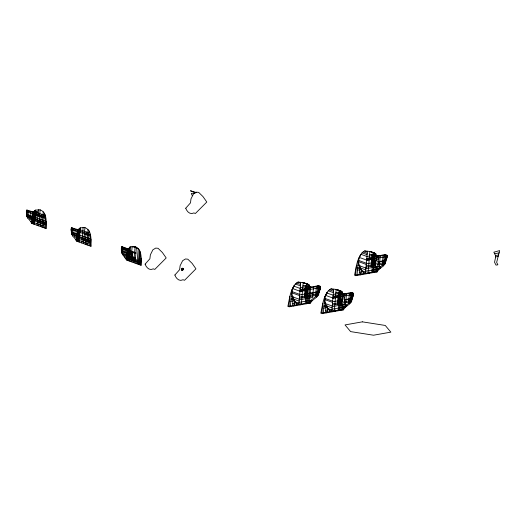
<?xml version="1.0" encoding="UTF-8"?>
<svg xmlns="http://www.w3.org/2000/svg" width="526" height="526" viewBox="0 0 526 526"><rect width="100%" height="100%" fill="white"/><g stroke="black" fill="none" stroke-linecap="round" stroke-linejoin="round"><path stroke-width="0.79" d="M290.424 305.954L291.752 290.142L294.185 285.861C289.885 291.785 289.464 299.511 287.834 306.415L309.262 302.614C311.26 298.373 318.079 296.966 317.882 291.72C323.128 280.351 313.871 289.418 308.499 285.999L307.907 284.395L306.836 283.81L305.192 303.338M289.03 306.849L310.458 303.048C312.457 298.807 319.275 297.4 319.078 292.154C319.565 290.76 322.136 285.756 318.966 286.144M323.378 312.76L324.706 296.947L327.146 292.666C322.846 298.59 322.418 306.316 320.794 313.22L342.216 309.42C344.214 305.179 351.039 303.772 350.842 298.525C356.089 287.15 346.831 296.223 341.459 292.804L340.868 291.2L339.789 290.615L338.152 310.143M321.991 313.654L343.412 309.853C345.411 305.613 352.236 304.206 352.039 298.959C352.525 297.558 355.096 292.561 351.92 292.949M357.088 274.809L358.416 258.996L360.856 254.715C356.556 260.64 356.128 268.359 354.504 275.269L375.932 271.469C377.924 267.228 384.749 265.821 384.552 260.574C389.799 249.199 380.541 258.273 375.17 254.854L374.578 253.249L373.506 252.664L371.862 272.185M355.701 275.703L377.122 271.896C379.121 267.662 385.946 266.248 385.749 261.008C386.235 259.607 388.806 254.61 385.63 254.998M300.714 282.39L298.86 304.462C290.207 300.477 289.51 286.506 298.058 282.041L303.18 282.607L308.032 284.244L309.104 284.829L309.696 286.433L310.886 287.242M333.675 289.195L331.821 311.267C323.168 307.283 322.471 293.311 331.012 288.846L336.14 289.412L340.986 291.049L342.064 291.634L342.656 293.238L343.846 294.047M367.385 251.237L365.531 273.31C356.858 269.332 356.214 255.373 364.722 250.895L369.85 251.461L374.696 253.091L375.774 253.683L376.366 255.288L377.556 256.096M305.954 294.31L318.006 292.173L319.183 287.821L318.973 285.75L318.191 295.323M319.834 290.181L320.38 288.255L320.17 286.183L319.203 292.601L318.408 292.745M351.598 296.552L352.144 294.626L351.933 292.555L350.967 298.978L344.445 300.136M352.795 296.986L353.34 295.06L353.13 292.989L352.164 299.406L351.368 299.55M378.155 262.178L384.677 261.021L385.854 256.675L385.643 254.604L384.861 264.17M386.505 259.035L387.051 257.102L386.84 255.031L385.874 261.455L385.078 261.6M26.451 212.912L26.701 209.999L33.184 211.899L35.584 210.091L40.121 209.821C47.669 212.76 45.834 222.307 46.393 228.639L31.58 223.294C30.62 220.026 26.445 218.435 26.609 214.726L26.754 214.417C26.09 213.582 26.51 209.986 26.491 210.262L26.609 214.726L34.946 217.738M27.004 216.804L27.562 210.117M27.812 218.218L28.424 210.959M30.416 211.676L29.785 219.178L44.888 224.628M31.507 223.129L32.448 211.906M32.211 223.517L33.184 211.899M33.099 223.839L34.137 211.465M33.605 224.023L34.749 210.38M34.479 218.803L34.611 217.258M34.394 224.306L35.584 210.091M34.979 218.987L35.143 214.654L35.656 213.878L35.88 211.209M35.42 214.082L35.663 211.13M35.137 219.953L35.512 215.509L34.414 214.391L35.288 213.628L36.472 214.575L36.511 215.147L35.512 215.509M35.308 215.068L36.287 215.068L36.176 211.314M35.689 220.151L36.09 215.41M36.202 214.01L36.425 211.406M37.03 225.26L38.339 209.677M38.773 225.891L40.121 209.821M40.37 226.469L41.396 214.214M41.968 227.041L43.244 211.82M43.145 227.469L44.355 213.109L45.571 216.482L44.605 227.995M45.604 228.356L46.189 221.4M71.24 230.651L71.49 227.738L77.979 229.632L80.379 227.83L84.91 227.554C92.352 230.513 90.663 240.04 91.182 246.378L76.375 241.026C75.409 237.765 71.234 236.174 71.398 232.466L71.089 229.198L71.49 227.738M71.792 234.537L72.351 227.857M72.601 235.957L73.213 228.692M75.205 229.415L74.574 236.91L89.676 242.368M76.296 240.869L77.237 229.645M77 241.256L77.979 229.632M77.887 241.579L78.926 229.198M78.394 241.763L79.538 228.12M79.183 242.045L80.379 227.83M81.819 242.999L83.128 227.416M83.562 243.623L84.91 227.554M85.159 244.202L86.185 231.953M86.757 244.781L88.033 229.553M87.934 245.208L89.144 230.848M89.394 245.734L90.36 234.221M90.4 246.096L90.978 239.139M121.933 249.068L122.131 246.766C119.277 250.606 124.195 256.879 126.569 260.041L141.376 265.387C140.817 259.055 142.658 249.508 135.103 246.569L130.573 246.839L129.738 247.128L129.12 248.213L128.081 260.587M121.986 253.552L122.551 246.865L122.131 246.766M126.49 259.877L127.437 248.653L122.551 246.865M127.193 260.265L128.173 248.647L129.12 248.213M128.587 260.771L129.738 247.128M129.376 261.054L130.573 246.839M130.882 261.6L132.151 246.51L138.233 248.568L136.951 263.789M132.013 262.007L132.874 251.757M133.755 262.638L135.103 246.569M135.077 263.118L136.398 247.398M138.134 264.216L139.337 249.863M138.838 264.473L139.955 251.172M139.587 264.742L140.554 253.23M140.593 265.104L141.178 258.148M182.443 270.226L182.068 268.267L182.93 268.293L183.403 268.898L182.844 270.035L181.529 270.134L182.068 268.267L182.857 268.477L183.101 269.391M288.971 306.217L289.773 296.657M292.528 305.58L293.271 296.789M293.725 306.014L293.843 304.633M294.238 305.277L294.626 300.655L290.812 301.332M296.546 304.87L296.723 302.792L292.706 303.509M300.057 304.889L300.175 303.509M301.378 304.015L303.18 282.607L308.032 284.244M304.383 297.407L304.929 290.891L304.409 290.444L304.6 289.675L305.718 288.57L306.428 288.669L307.447 289.905L305.691 291.161L304.929 290.891M305.093 288.971L305.389 285.394M306.178 285.256L305.869 288.919L306.395 290.089L305.691 290.832L304.738 290.385L305.455 288.892L305.751 285.329M305.179 297.269L305.691 291.161M305.613 295.993L306.066 290.608M306.145 289.247L306.487 285.197M306.342 295.868L306.822 290.122M306.336 303.134L307.907 284.395M306.388 303.765L306.507 302.384M307.072 303.002L308.499 285.999M308.999 286.098L309.104 284.829M308.348 302.779L309.689 286.808M309.4 302.411L310.695 286.992M309.544 303.206L309.722 301.135M310.596 302.844L310.754 300.951L312.096 300.708M313.522 287.157L312.654 297.46L299.248 299.84M315.567 296.618L316.402 286.644M316.764 297.052L317.06 293.528M316.994 294.889L317.77 285.71M321.932 313.016L322.734 303.463M325.489 312.385L326.107 305.014L324.003 305.382M326.685 312.819L326.804 311.438M327.198 312.082L327.586 307.46L323.766 308.137M329.506 311.675L329.684 309.597L325.666 310.314M333.017 311.694L333.136 310.314M334.339 310.82L336.14 289.412L340.986 291.049L340.874 292.397M335.535 311.247L335.654 309.867M337.344 304.212L337.889 297.696L337.37 297.249L337.56 296.48L338.678 295.375L339.382 295.474L340.401 296.71L338.652 297.966L337.889 297.696M338.047 295.776L338.349 292.2M339.132 292.061L338.829 295.724L339.349 296.894L338.652 297.637L337.692 297.19L338.415 295.697L338.711 292.134M338.139 304.074L338.652 297.966M339.106 296.053L339.448 292.002M338.573 302.798L339.027 297.414M339.303 302.667L339.783 296.927M339.29 309.939L340.868 291.2M340.026 309.807L341.459 292.804M341.9 293.541L342.064 291.634M341.223 310.241L342.65 293.613M342.36 309.216L342.682 305.409M343.656 293.797L343.458 296.164L332.932 298.032L325.693 295.421M342.505 310.011L342.623 308.63M343.557 309.65L343.82 306.48M343.859 307.085L344.997 293.554C341.782 296.835 340.342 303.048 343.268 306.868L343.859 307.085L331.991 309.189M345.214 305.606L345.056 307.513L343.715 307.756M345.483 305.81L346.483 293.962M346.68 306.237L346.812 304.692M348.528 303.423L349.363 293.449M349.724 303.857L350.724 292.515M351.151 302.128L351.815 294.212M355.642 275.065L356.444 265.505M359.199 274.434L359.935 265.643M360.395 274.868L360.514 273.481M360.908 274.131L361.296 269.509L357.483 270.186M363.216 273.724L363.394 271.646L359.376 272.356M368.049 272.863L369.85 251.461L374.696 253.091M369.245 273.296L369.364 271.916M371.054 266.261L371.599 259.745L371.08 259.292L371.271 258.529L372.388 257.424L373.092 257.523L374.111 258.753L372.362 260.015L371.599 259.745M371.757 257.825L372.06 254.242M372.842 254.104L372.539 257.766L373.059 258.943L372.362 259.686L371.409 259.239L372.125 257.747L372.421 254.183M371.849 266.117L372.362 260.015M372.283 264.848L372.737 259.456M372.816 258.102L373.158 254.051M373.013 264.716L373.493 258.976M373 271.988L374.578 253.249M373.736 271.857L375.17 254.854M374.196 272.415L374.315 271.035M375.61 255.59L375.774 253.683M374.933 272.284L375.82 262.126L366.326 263.809M375.88 261.376L376.36 255.662M376.07 271.265L376.333 268.096M377.366 255.846L377.168 258.213L366.642 260.081L359.403 257.464M376.215 272.06L376.392 269.983M377.267 271.699L377.53 268.53M377.569 269.128L378.707 255.603C375.492 258.884 374.052 265.097 376.978 268.917L377.569 269.128L365.702 271.238M378.871 268.286L378.766 269.562L377.425 269.799M379.2 267.852L380.193 256.011M380.39 268.286L380.522 266.741M382.238 265.472L383.073 255.498M383.434 265.906L384.434 254.564M495.689 256.892L494.552 262.244L496.005 265.117L497.879 264.782L496.643 262.375L499.647 250.606L493.848 252.178L495.525 255.537L495.689 256.892L498.115 256.458M181.996 270.062L181.687 268.917L182.062 269.016M183.133 269.351L182.502 269.897M181.529 270.134L182.154 269.437M183.403 268.898L182.844 270.035M369.574 254.689L373.388 254.012M374.413 255.156L366.944 256.484L360.954 254.321M366.78 258.384L385.867 254.998M366.734 258.963L371.724 258.075M385.571 255.695L387.064 255.432M366.701 259.338L371.271 258.529M378.503 257.977L385.854 256.675M366.615 260.35L371.58 259.469M385.433 257.392L387.051 257.102M357.89 265.308L359.297 265.058M378.194 261.705L384.552 260.574M372.618 263.164L375.781 262.605M385.117 261.12L385.749 261.008M357.713 267.432L359.817 267.057M366.149 265.932L375.643 264.249M378.016 263.828L384.204 262.73M383.638 263.473L385.4 263.164M357.608 268.648L360.856 268.069M366.05 267.149L375.538 265.466M377.911 265.045L382.336 264.256M382.093 264.946L383.533 264.69M365.918 268.687L376.445 266.82M377.78 266.583L379.325 266.307M302.91 285.835L306.717 285.158M300.274 287.63L307.749 286.302M494.611 253.71L499.305 252.875M300.116 289.537L319.197 286.151M300.063 290.109L305.054 289.221M318.907 286.848L320.393 286.578M495.525 255.537L498.602 254.992M300.037 290.483L304.6 289.675M319.183 287.821L299.971 291.233L292.732 288.616M299.951 291.503L304.909 290.622M318.763 288.537L320.38 288.255M291.22 296.454L292.627 296.204M299.656 294.954L317.882 291.72M317.145 292.495L319.078 292.154M291.042 298.584L293.146 298.209M299.478 297.085L317.533 293.876M316.968 294.626L318.73 294.31M290.937 299.794L294.185 299.215M299.379 298.295L315.672 295.408M315.422 296.092L316.869 295.836M335.864 292.64L339.678 291.963M333.234 294.435L340.703 293.107M299.038 302.384L310.899 300.28M333.07 296.342L352.157 292.956M333.024 296.914L338.014 296.026M351.861 293.653L353.354 293.383M332.991 297.289L337.56 296.48M344.793 295.928L352.144 294.626M332.905 298.308L337.87 297.427M351.723 295.342L353.34 295.06M324.18 303.259L325.587 303.009M332.616 301.76L342.11 300.076M344.484 299.656L350.842 298.525M338.908 301.115L342.071 300.556M351.407 299.07L352.039 298.959M332.439 303.89L341.926 302.207M344.306 301.779L350.494 300.681M349.928 301.431L351.69 301.115M323.898 306.599L327.146 306.02M332.34 305.1L341.828 303.417M344.201 302.996L348.626 302.213M348.383 302.897L349.823 302.641M332.208 306.645L342.735 304.778M344.07 304.534L345.615 304.265M127.437 248.653L128.173 248.647M372.125 257.747L372.539 257.766M305.455 288.892L305.869 288.919M338.415 295.697L338.829 295.724M303.14 282.929L305.954 283.422M336.101 289.734L338.915 290.227M371.047 251.895L372.625 252.276M364.722 250.895L367.332 251.836M363.17 251.855L367.207 253.315M377.3 257.129L378.536 257.576M193.989 192.069L190.438 190.787L196.454 192.575L191.306 193.489L192.154 195.396M362 252.848L367.095 254.689M376.452 258.943L378.365 259.634M375.926 260.515L378.22 261.343M375.446 263.5L377.964 264.407M375.531 266.057L377.76 266.86M358.528 260.396L366.379 263.23M358.482 261.619L366.274 264.44M376.235 268.069L377.615 268.569M375.932 271.469L377.122 271.896M359.205 265.65L365.971 268.096M360.132 267.885L365.813 269.937M361.954 270.745L365.636 272.074M331.012 288.846L333.622 289.793M329.46 289.806L333.497 291.266M343.59 295.086L344.826 295.527M328.29 290.799L333.385 292.64M342.742 296.894L344.655 297.591M298.058 282.041L300.662 282.988M326.771 292.943L333.162 295.25M342.216 298.466L344.51 299.301M296.5 283.001L300.537 284.461M295.329 284.001L300.425 285.842M341.736 301.451L344.254 302.365M293.817 286.137L300.208 288.445M341.821 304.008L344.05 304.817M324.818 298.347L332.669 301.181M324.772 299.577L332.563 302.391M342.525 306.02L343.905 306.52M342.216 309.42L343.412 309.853M325.495 303.607L332.254 306.047M291.864 291.542L299.708 294.376M291.812 292.772L299.603 295.586M326.422 305.836L332.103 307.888M328.244 308.696L331.926 310.024M309.262 302.614L310.458 303.048M292.535 296.802L299.301 299.241M293.462 299.031L299.143 301.082M295.283 301.891L298.965 303.226M35.505 211.077L38.142 212.024M34.637 211.768L44.177 215.219M26.491 210.262L45.519 217.133M79.426 229.507L88.966 232.952M36.202 214.194L41.245 216.022M36.472 214.575L41.225 216.291M26.3 211.459L45.414 218.362M36.136 215.213L41.16 217.034M71.28 227.995L90.308 234.866M121.565 246.852L127.41 248.962M121.48 247.01L129.501 249.909M71.089 229.198L90.202 236.102M121.348 247.595L135.938 252.861M121.282 248.206L135.886 253.486M26.754 214.417L45.183 221.078M121.328 248.851L132.769 252.986M121.486 250.133L132.67 254.17M26.741 216.008L45.052 222.63M71.543 232.157L89.972 238.817M71.398 232.466L79.735 235.477M27.885 217.337L44.98 223.511M121.743 251.165L132.591 255.09M121.598 251.474L132.565 255.439M71.529 233.748L89.841 240.362M121.723 252.756L135.53 257.747M72.673 235.069L89.768 241.25M122.065 253.769L135.458 258.608M30.699 221.413L43.27 225.956M122.795 254.965L140.896 261.501M124.3 256.635L140.804 262.592M75.488 239.152L88.066 243.696M125.681 258.161L140.718 263.598M145.117 264.144C146.248 267.386 149.397 270.962 153.309 268.865L154.789 269.404L166.19 257.95L162.363 252.487L158.07 248.305L155.722 248.088L152.869 249.824L150.364 254.827L149.884 258.772L145.117 264.144M174.869 275.026C176 278.274 179.149 281.844 183.061 279.753L184.547 280.286L195.942 268.832L192.115 263.368L187.821 259.193L185.474 258.97L182.627 260.705L180.116 265.709L179.636 269.66L174.869 275.026M185.731 208.224C186.855 211.465 190.011 215.042 193.923 212.945L195.402 213.484L206.803 202.03L202.97 196.566L198.683 192.385L196.336 192.168L193.483 193.903L190.971 198.907L190.497 202.858L185.731 208.224M362.361 321.846L345.03 324.923L350.612 331.604L373.526 335.213L390.851 332.143L385.269 325.456L362.361 321.846"/></g></svg>
